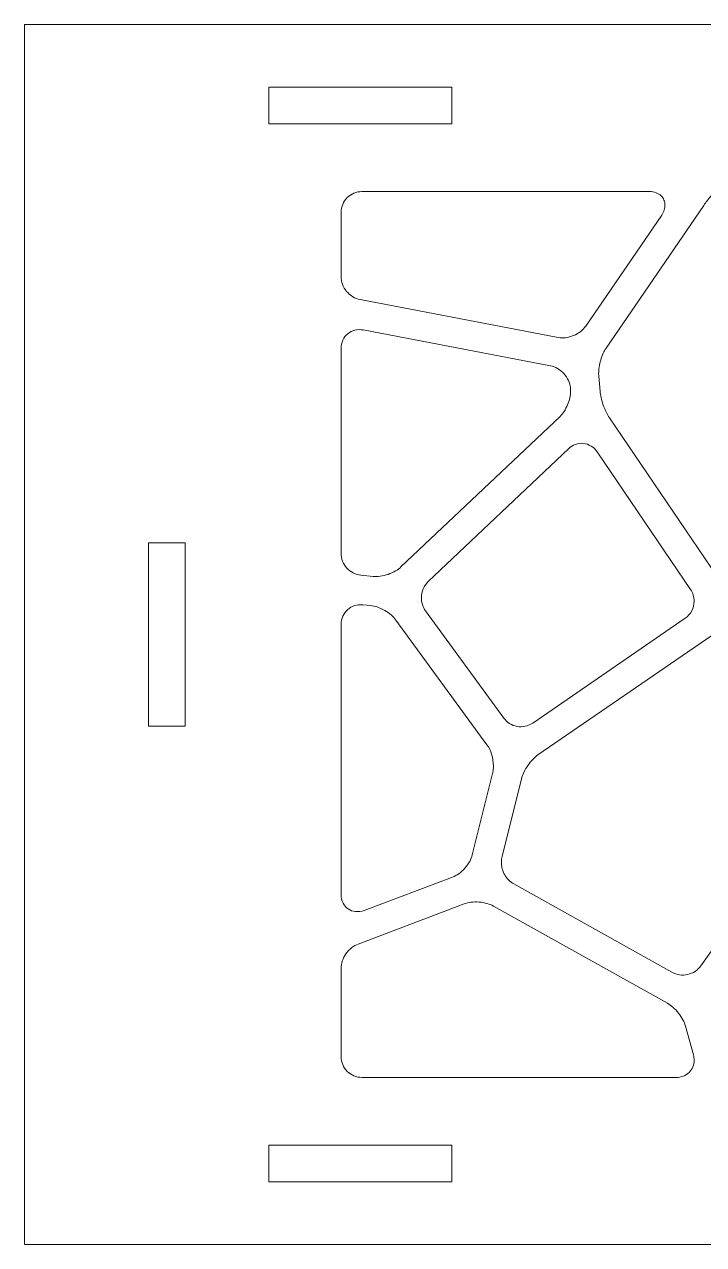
# Model space of a CAD drawing. Header units: millimetres. Extents: x -284 to 276, y -198 to 232.
# Drawn here: x -274.2 to -218.6, y -198 to -98 of the extents above; entities that cross this region are included whole.
import ezdxf

# ---------------------------------------------------------------- set-up
doc = ezdxf.new("R2010")
doc.units = ezdxf.units.MM
doc.header["$MEASUREMENT"] = 0
doc.layers.add('Layer 1', color=7, linetype='Continuous')

msp = doc.modelspace()

# ---------------------------------------------------------------- linework, layer by layer
at = {"layer": 'Layer 1', "color": 1, "lineweight": 9}
for points, knots in [([(-274.1577, -97.9887), (-274.1577, -97.9887), (-274.1577, -197.9897), (-274.1577, -197.9897), (-274.1577, -197.9897), (-274.1577, -197.9897), (68.8423, -197.9897), (68.8423, -197.9897), (68.8423, -197.9897), (68.8423, -197.9897), (68.8423, -189.8336), (68.8423, -189.8336), (68.8423, -189.8336), (68.8423, -189.8336), (63.0613, -162.9887), (63.0613, -162.9887), (63.0613, -162.9887), (63.0613, -162.9887), (37.9013, -162.9887), (37.9013, -162.9887), (37.9013, -162.9887), (37.9013, -162.9887), (37.9013, -132.9896), (37.9013, -132.9896), (37.9013, -132.9896), (37.9013, -132.9896), (57.6423, -132.9896), (57.6423, -132.9896), (57.6423, -132.9896), (57.6423, -132.9896), (51.8613, -106.1327), (51.8613, -106.1327), (51.8613, -106.1327), (51.8613, -106.1327), (51.8613, -97.9887), (51.8613, -97.9887), (51.8613, -97.9887), (51.8613, -97.9887), (-274.1577, -97.9887), (-274.1577, -97.9887)], [0, 0, 0, 0, 0.09090909, 0.09090909, 0.09090909, 0.09090909, 0.18181818, 0.18181818, 0.18181818, 0.18181818, 0.27272727, 0.27272727, 0.27272727, 0.27272727, 0.36363636, 0.36363636, 0.36363636, 0.36363636, 0.45454545, 0.45454545, 0.45454545, 0.45454545, 0.54545455, 0.54545455, 0.54545455, 0.54545455, 0.63636364, 0.63636364, 0.63636364, 0.63636364, 0.72727273, 0.72727273, 0.72727273, 0.72727273, 0.81818182, 0.81818182, 0.81818182, 0.81818182, 1, 1, 1, 1]), ([(-254.1577, -103.1386), (-254.1577, -103.1386), (-239.1577, -103.1386), (-239.1577, -103.1386), (-239.1577, -103.1386), (-239.1577, -103.1386), (-239.1577, -106.1387), (-239.1577, -106.1387), (-239.1577, -106.1387), (-239.1577, -106.1387), (-254.1577, -106.1387), (-254.1577, -106.1387), (-254.1577, -106.1387), (-254.1577, -106.1387), (-254.1577, -103.1386), (-254.1577, -103.1386)], [0, 0, 0, 0, 0.2, 0.2, 0.2, 0.2, 0.4, 0.4, 0.4, 0.4, 0.6, 0.6, 0.6, 0.6, 1, 1, 1, 1]), ([(-246.5277, -111.6897), (-246.5277, -111.6897), (-222.9947, -111.6897), (-222.9947, -111.6897), (-222.9947, -111.6897), (-222.8034, -111.6896), (-222.6136, -111.7233), (-222.434, -111.7895), (-222.434, -111.7895), (-222.2805, -111.846), (-222.1405, -111.9341), (-222.0229, -112.0478), (-222.0229, -112.0478), (-221.9245, -112.1428), (-221.8471, -112.2575), (-221.7955, -112.3841), (-221.7955, -112.3841), (-221.7402, -112.52), (-221.7118, -112.6653), (-221.7118, -112.8118), (-221.7118, -112.8118), (-221.7118, -112.9425), (-221.7331, -113.0723), (-221.7748, -113.1962), (-221.7748, -113.1962), (-221.8243, -113.3428), (-221.8937, -113.4821), (-221.9809, -113.6099), (-221.9809, -113.6099), (-221.9809, -113.6099), (-228.1997, -122.7116), (-228.1997, -122.7116), (-228.1997, -122.7116), (-228.3138, -122.8786), (-228.4529, -123.0272), (-228.6121, -123.1519), (-228.6121, -123.1519), (-228.7906, -123.2916), (-228.9874, -123.4064), (-229.197, -123.4929), (-229.197, -123.4929), (-229.4067, -123.5794), (-229.6273, -123.6368), (-229.8525, -123.6634), (-229.8525, -123.6634), (-230.0534, -123.6871), (-230.2567, -123.6798), (-230.4554, -123.6418), (-230.4554, -123.6418), (-230.4554, -123.6418), (-246.6767, -120.5387), (-246.6767, -120.5387), (-246.6767, -120.5387), (-246.8859, -120.4987), (-247.0864, -120.4215), (-247.2686, -120.3111), (-247.2686, -120.3111), (-247.462, -120.1938), (-247.6345, -120.0448), (-247.7787, -119.8704), (-247.7787, -119.8704), (-247.9228, -119.6962), (-248.0368, -119.4987), (-248.1157, -119.2868), (-248.1157, -119.2868), (-248.1899, -119.0873), (-248.228, -118.876), (-248.228, -118.6631), (-248.228, -118.6631), (-248.228, -118.6631), (-248.2277, -113.3897), (-248.2277, -113.3897), (-248.2277, -113.3897), (-248.2281, -112.9391), (-248.0494, -112.5068), (-247.731, -112.1879), (-247.731, -112.1879), (-247.4127, -111.869), (-246.9785, -111.6897), (-246.5279, -111.6893), (-246.5279, -111.6893), (-246.5279, -111.6893), (-246.5277, -111.6897), (-246.5277, -111.6897)], [0, 0, 0, 0, 0.04545455, 0.04545455, 0.04545455, 0.04545455, 0.09090909, 0.09090909, 0.09090909, 0.09090909, 0.13636364, 0.13636364, 0.13636364, 0.13636364, 0.18181818, 0.18181818, 0.18181818, 0.18181818, 0.22727273, 0.22727273, 0.22727273, 0.22727273, 0.27272727, 0.27272727, 0.27272727, 0.27272727, 0.31818182, 0.31818182, 0.31818182, 0.31818182, 0.36363636, 0.36363636, 0.36363636, 0.36363636, 0.40909091, 0.40909091, 0.40909091, 0.40909091, 0.45454545, 0.45454545, 0.45454545, 0.45454545, 0.5, 0.5, 0.5, 0.5, 0.54545455, 0.54545455, 0.54545455, 0.54545455, 0.59090909, 0.59090909, 0.59090909, 0.59090909, 0.63636364, 0.63636364, 0.63636364, 0.63636364, 0.68181818, 0.68181818, 0.68181818, 0.68181818, 0.72727273, 0.72727273, 0.72727273, 0.72727273, 0.77272727, 0.77272727, 0.77272727, 0.77272727, 0.81818182, 0.81818182, 0.81818182, 0.81818182, 0.86363636, 0.86363636, 0.86363636, 0.86363636, 0.90909091, 0.90909091, 0.90909091, 0.90909091, 1, 1, 1, 1]), ([(-226.2607, -130.2257), (-226.3545, -130.0868), (-226.4383, -129.9415), (-226.5114, -129.7909), (-226.5114, -129.7909), (-226.6062, -129.5955), (-226.6901, -129.3949), (-226.7628, -129.1904), (-226.7628, -129.1904), (-226.8355, -128.9855), (-226.8968, -128.7769), (-226.9464, -128.5653), (-226.9464, -128.5653), (-226.9847, -128.4024), (-227.0112, -128.2367), (-227.0258, -128.0698), (-227.0258, -128.0698), (-227.0258, -128.0698), (-227.1347, -126.8107), (-227.1347, -126.8107), (-227.1347, -126.8107), (-227.1378, -126.7748), (-227.1401, -126.7387), (-227.1416, -126.7026), (-227.1416, -126.7026), (-227.1432, -126.6653), (-227.144, -126.6278), (-227.144, -126.5903), (-227.144, -126.5903), (-227.144, -126.4174), (-227.1307, -126.2447), (-227.1041, -126.074), (-227.1041, -126.074), (-227.074, -125.8798), (-227.0307, -125.6878), (-226.9747, -125.4996), (-226.9747, -125.4996), (-226.9176, -125.308), (-226.8477, -125.1206), (-226.7653, -124.9387), (-226.7653, -124.9387), (-226.7013, -124.7973), (-226.6251, -124.6616), (-226.5376, -124.5336), (-226.5376, -124.5336), (-226.5376, -124.5336), (-218.5347, -112.8207), (-218.5347, -112.8207), (-218.5347, -112.8207), (-218.362, -112.5677), (-218.1743, -112.325), (-217.9727, -112.0944), (-217.9727, -112.0944), (-217.8841, -111.993), (-217.782, -111.9043), (-217.6693, -111.8307), (-217.6693, -111.8307), (-217.599, -111.7848), (-217.5229, -111.7486), (-217.4429, -111.7233), (-217.4429, -111.7233), (-217.3714, -111.7007), (-217.2968, -111.6892), (-217.2218, -111.6892), (-217.2218, -111.6892), (-217.1551, -111.6892), (-217.0888, -111.6985), (-217.0247, -111.717), (-217.0247, -111.717), (-216.9463, -111.7395), (-216.8707, -111.7709), (-216.7994, -111.8107), (-216.7994, -111.8107), (-216.6869, -111.8731), (-216.582, -111.9485), (-216.4866, -112.0347), (-216.4866, -112.0347), (-216.2678, -112.2329), (-216.0589, -112.4416), (-215.8607, -112.6605), (-215.8607, -112.6605), (-215.8607, -112.6605), (-199.8587, -130.3237), (-199.8587, -130.3237), (-199.8587, -130.3237), (-199.7036, -130.4949), (-199.5826, -130.6945), (-199.5023, -130.9111), (-199.5023, -130.9111), (-199.4163, -131.1428), (-199.3723, -131.3881), (-199.3723, -131.6353), (-199.3723, -131.6353), (-199.3723, -131.8405), (-199.4031, -132.0447), (-199.4638, -132.2408), (-199.4638, -132.2408), (-199.5207, -132.4247), (-199.6068, -132.5983), (-199.7187, -132.755), (-199.7187, -132.755), (-199.7187, -132.755), (-209.1697, -145.9677), (-209.1697, -145.9677), (-209.1697, -145.9677), (-209.2899, -146.136), (-209.4378, -146.2828), (-209.6072, -146.4018), (-209.6072, -146.4018), (-209.7939, -146.5326), (-209.9997, -146.634), (-210.2172, -146.7023), (-210.2172, -146.7023), (-210.4347, -146.7706), (-210.6615, -146.8051), (-210.8894, -146.8045), (-210.8894, -146.8045), (-211.0964, -146.8039), (-211.3019, -146.7682), (-211.4969, -146.6989), (-211.4969, -146.6989), (-211.4969, -146.6989), (-215.0767, -145.4277), (-215.0767, -145.4277), (-215.0767, -145.4277), (-215.2403, -145.3694), (-215.3985, -145.2966), (-215.5493, -145.2104), (-215.5493, -145.2104), (-215.7415, -145.1005), (-215.9259, -144.9775), (-216.1011, -144.8421), (-216.1011, -144.8421), (-216.2761, -144.7068), (-216.4414, -144.5597), (-216.5959, -144.4014), (-216.5959, -144.4014), (-216.7174, -144.2769), (-216.8277, -144.1419), (-216.9254, -143.998), (-216.9254, -143.998), (-216.9254, -143.998), (-226.2607, -130.2257), (-226.2607, -130.2257)], [0, 0, 0, 0, 0.02702703, 0.02702703, 0.02702703, 0.02702703, 0.05405405, 0.05405405, 0.05405405, 0.05405405, 0.08108108, 0.08108108, 0.08108108, 0.08108108, 0.10810811, 0.10810811, 0.10810811, 0.10810811, 0.13513514, 0.13513514, 0.13513514, 0.13513514, 0.16216216, 0.16216216, 0.16216216, 0.16216216, 0.18918919, 0.18918919, 0.18918919, 0.18918919, 0.21621622, 0.21621622, 0.21621622, 0.21621622, 0.24324324, 0.24324324, 0.24324324, 0.24324324, 0.27027027, 0.27027027, 0.27027027, 0.27027027, 0.2972973, 0.2972973, 0.2972973, 0.2972973, 0.32432432, 0.32432432, 0.32432432, 0.32432432, 0.35135135, 0.35135135, 0.35135135, 0.35135135, 0.37837838, 0.37837838, 0.37837838, 0.37837838, 0.40540541, 0.40540541, 0.40540541, 0.40540541, 0.43243243, 0.43243243, 0.43243243, 0.43243243, 0.45945946, 0.45945946, 0.45945946, 0.45945946, 0.48648649, 0.48648649, 0.48648649, 0.48648649, 0.51351351, 0.51351351, 0.51351351, 0.51351351, 0.54054054, 0.54054054, 0.54054054, 0.54054054, 0.56756757, 0.56756757, 0.56756757, 0.56756757, 0.59459459, 0.59459459, 0.59459459, 0.59459459, 0.62162162, 0.62162162, 0.62162162, 0.62162162, 0.64864865, 0.64864865, 0.64864865, 0.64864865, 0.67567568, 0.67567568, 0.67567568, 0.67567568, 0.7027027, 0.7027027, 0.7027027, 0.7027027, 0.72972973, 0.72972973, 0.72972973, 0.72972973, 0.75675676, 0.75675676, 0.75675676, 0.75675676, 0.78378378, 0.78378378, 0.78378378, 0.78378378, 0.81081081, 0.81081081, 0.81081081, 0.81081081, 0.83783784, 0.83783784, 0.83783784, 0.83783784, 0.86486486, 0.86486486, 0.86486486, 0.86486486, 0.89189189, 0.89189189, 0.89189189, 0.89189189, 0.91891892, 0.91891892, 0.91891892, 0.91891892, 0.94594595, 0.94594595, 0.94594595, 0.94594595, 1, 1, 1, 1]), ([(-246.4137, -123.0327), (-246.4137, -123.0327), (-231.0947, -125.9627), (-231.0947, -125.9627), (-231.0947, -125.9627), (-230.8912, -126.0016), (-230.6957, -126.0752), (-230.5168, -126.1798), (-230.5168, -126.1798), (-230.3199, -126.2947), (-230.142, -126.4394), (-229.9892, -126.6087), (-229.9892, -126.6087), (-229.8365, -126.7779), (-229.7107, -126.9697), (-229.6165, -127.1772), (-229.6165, -127.1772), (-229.5308, -127.3658), (-229.4778, -127.5678), (-229.4598, -127.7741), (-229.4598, -127.7741), (-229.4598, -127.7741), (-229.4527, -127.8557), (-229.4527, -127.8557), (-229.4527, -127.8557), (-229.4501, -127.8851), (-229.4482, -127.9145), (-229.447, -127.944), (-229.447, -127.944), (-229.4457, -127.976), (-229.445, -128.0079), (-229.445, -128.0397), (-229.445, -128.0397), (-229.445, -128.2229), (-229.4643, -128.4056), (-229.5024, -128.5848), (-229.5024, -128.5848), (-229.5452, -128.7852), (-229.6066, -128.9812), (-229.686, -129.1703), (-229.686, -129.1703), (-229.7661, -129.3612), (-229.864, -129.5442), (-229.9784, -129.717), (-229.9784, -129.717), (-230.073, -129.8599), (-230.1836, -129.9916), (-230.3079, -130.1096), (-230.3079, -130.1096), (-230.3079, -130.1096), (-243.3267, -142.4486), (-243.3267, -142.4486), (-243.3267, -142.4486), (-243.4612, -142.5762), (-243.6102, -142.6873), (-243.7708, -142.7799), (-243.7708, -142.7799), (-243.9664, -142.8926), (-244.1726, -142.9863), (-244.3863, -143.0595), (-244.3863, -143.0595), (-244.6, -143.1328), (-244.8204, -143.1852), (-245.0442, -143.2161), (-245.0442, -143.2161), (-245.2278, -143.2415), (-245.4139, -143.2451), (-245.5984, -143.2269), (-245.5984, -143.2269), (-245.5984, -143.2269), (-246.6017, -143.1277), (-246.6017, -143.1277), (-246.6017, -143.1277), (-247.047, -143.0837), (-247.4603, -142.8756), (-247.7608, -142.5441), (-247.7608, -142.5441), (-248.0614, -142.2125), (-248.2279, -141.7807), (-248.228, -141.3332), (-248.228, -141.3332), (-248.228, -141.3332), (-248.2277, -124.5317), (-248.2277, -124.5317), (-248.2277, -124.5317), (-248.2278, -124.2997), (-248.178, -124.0705), (-248.0819, -123.8594), (-248.0819, -123.8594), (-247.9906, -123.6591), (-247.855, -123.482), (-247.6854, -123.3414), (-247.6854, -123.3414), (-247.5159, -123.2013), (-247.3166, -123.1015), (-247.1029, -123.0496), (-247.1029, -123.0496), (-246.8771, -122.9947), (-246.6421, -122.9891), (-246.414, -123.0328), (-246.414, -123.0328), (-246.414, -123.0328), (-246.4137, -123.0327), (-246.4137, -123.0327)], [0, 0, 0, 0, 0.03703704, 0.03703704, 0.03703704, 0.03703704, 0.07407407, 0.07407407, 0.07407407, 0.07407407, 0.11111111, 0.11111111, 0.11111111, 0.11111111, 0.14814815, 0.14814815, 0.14814815, 0.14814815, 0.18518519, 0.18518519, 0.18518519, 0.18518519, 0.22222222, 0.22222222, 0.22222222, 0.22222222, 0.25925926, 0.25925926, 0.25925926, 0.25925926, 0.2962963, 0.2962963, 0.2962963, 0.2962963, 0.33333333, 0.33333333, 0.33333333, 0.33333333, 0.37037037, 0.37037037, 0.37037037, 0.37037037, 0.40740741, 0.40740741, 0.40740741, 0.40740741, 0.44444444, 0.44444444, 0.44444444, 0.44444444, 0.48148148, 0.48148148, 0.48148148, 0.48148148, 0.51851852, 0.51851852, 0.51851852, 0.51851852, 0.55555556, 0.55555556, 0.55555556, 0.55555556, 0.59259259, 0.59259259, 0.59259259, 0.59259259, 0.62962963, 0.62962963, 0.62962963, 0.62962963, 0.66666667, 0.66666667, 0.66666667, 0.66666667, 0.7037037, 0.7037037, 0.7037037, 0.7037037, 0.74074074, 0.74074074, 0.74074074, 0.74074074, 0.77777778, 0.77777778, 0.77777778, 0.77777778, 0.81481481, 0.81481481, 0.81481481, 0.81481481, 0.85185185, 0.85185185, 0.85185185, 0.85185185, 0.88888889, 0.88888889, 0.88888889, 0.88888889, 0.92592593, 0.92592593, 0.92592593, 0.92592593, 1, 1, 1, 1]), ([(-229.6167, -132.7607), (-229.449, -132.6017), (-229.2493, -132.4801), (-229.0311, -132.4041), (-229.0311, -132.4041), (-228.8228, -132.3314), (-228.6009, -132.3061), (-228.3816, -132.3298), (-228.3816, -132.3298), (-228.1623, -132.3537), (-227.9511, -132.426), (-227.7633, -132.5418), (-227.7633, -132.5418), (-227.5666, -132.6629), (-227.3978, -132.8244), (-227.2682, -133.0156), (-227.2682, -133.0156), (-227.2682, -133.0156), (-219.6207, -144.2986), (-219.6207, -144.2986), (-219.6207, -144.2986), (-219.43, -144.5803), (-219.3282, -144.9128), (-219.3283, -145.2528), (-219.3283, -145.2528), (-219.3283, -145.5309), (-219.3957, -145.805), (-219.5248, -146.0513), (-219.5248, -146.0513), (-219.6529, -146.296), (-219.839, -146.5056), (-220.0666, -146.6621), (-220.0666, -146.6621), (-220.0666, -146.6621), (-232.5397, -155.2427), (-232.5397, -155.2427), (-232.5397, -155.2427), (-232.9102, -155.498), (-233.366, -155.5985), (-233.8096, -155.523), (-233.8096, -155.523), (-234.2532, -155.4473), (-234.6499, -155.2011), (-234.915, -154.8374), (-234.915, -154.8374), (-234.915, -154.8374), (-241.3147, -146.0556), (-241.3147, -146.0556), (-241.3147, -146.0556), (-241.4252, -145.9042), (-241.5106, -145.7359), (-241.5675, -145.5571), (-241.5675, -145.5571), (-241.6268, -145.3712), (-241.657, -145.1771), (-241.657, -144.9819), (-241.657, -144.9819), (-241.657, -144.9819), (-241.6567, -144.9816), (-241.6567, -144.9816), (-241.6567, -144.9816), (-241.6568, -144.7262), (-241.606, -144.4733), (-241.5073, -144.2376), (-241.5073, -144.2376), (-241.4125, -144.0118), (-241.2717, -143.8079), (-241.0939, -143.6392), (-241.0939, -143.6392), (-241.0939, -143.6392), (-229.6167, -132.7607), (-229.6167, -132.7607)], [0, 0, 0, 0, 0.05263158, 0.05263158, 0.05263158, 0.05263158, 0.10526316, 0.10526316, 0.10526316, 0.10526316, 0.15789474, 0.15789474, 0.15789474, 0.15789474, 0.21052632, 0.21052632, 0.21052632, 0.21052632, 0.26315789, 0.26315789, 0.26315789, 0.26315789, 0.31578947, 0.31578947, 0.31578947, 0.31578947, 0.36842105, 0.36842105, 0.36842105, 0.36842105, 0.42105263, 0.42105263, 0.42105263, 0.42105263, 0.47368421, 0.47368421, 0.47368421, 0.47368421, 0.52631579, 0.52631579, 0.52631579, 0.52631579, 0.57894737, 0.57894737, 0.57894737, 0.57894737, 0.63157895, 0.63157895, 0.63157895, 0.63157895, 0.68421053, 0.68421053, 0.68421053, 0.68421053, 0.73684211, 0.73684211, 0.73684211, 0.73684211, 0.78947368, 0.78947368, 0.78947368, 0.78947368, 0.84210526, 0.84210526, 0.84210526, 0.84210526, 0.89473684, 0.89473684, 0.89473684, 0.89473684, 1, 1, 1, 1]), ([(-261.0077, -140.4897), (-261.0077, -140.4897), (-261.0077, -155.4897), (-261.0077, -155.4897), (-261.0077, -155.4897), (-261.0077, -155.4897), (-264.0087, -155.4897), (-264.0087, -155.4897), (-264.0087, -155.4897), (-264.0087, -155.4897), (-264.0087, -140.4897), (-264.0087, -140.4897), (-264.0087, -140.4897), (-264.0087, -140.4897), (-261.0077, -140.4897), (-261.0077, -140.4897)], [0, 0, 0, 0, 0.2, 0.2, 0.2, 0.2, 0.4, 0.4, 0.4, 0.4, 0.6, 0.6, 0.6, 0.6, 1, 1, 1, 1]), ([(-243.7367, -146.8077), (-243.7367, -146.8077), (-236.2887, -157.0276), (-236.2887, -157.0276), (-236.2887, -157.0276), (-236.1182, -157.2615), (-235.9886, -157.5225), (-235.9055, -157.7998), (-235.9055, -157.7998), (-235.8091, -158.1214), (-235.7601, -158.4555), (-235.7601, -158.7913), (-235.7601, -158.7913), (-235.7601, -158.8975), (-235.7662, -159.0038), (-235.7783, -159.1093), (-235.7783, -159.1093), (-235.789, -159.203), (-235.8058, -159.296), (-235.8285, -159.3875), (-235.8285, -159.3875), (-235.8285, -159.3875), (-237.4937, -166.0547), (-237.4937, -166.0547), (-237.4937, -166.0547), (-237.5401, -166.24), (-237.6106, -166.4187), (-237.7034, -166.5858), (-237.7034, -166.5858), (-237.8136, -166.7842), (-237.9453, -166.9699), (-238.0961, -167.1394), (-238.0961, -167.1394), (-238.2469, -167.309), (-238.416, -167.4614), (-238.6002, -167.5939), (-238.6002, -167.5939), (-238.7554, -167.7055), (-238.9246, -167.7964), (-239.1034, -167.8641), (-239.1034, -167.8641), (-239.1034, -167.8641), (-246.3447, -170.6027), (-246.3447, -170.6027), (-246.3447, -170.6027), (-246.5702, -170.6879), (-246.8123, -170.7204), (-247.0523, -170.6976), (-247.0523, -170.6976), (-247.2673, -170.6775), (-247.4735, -170.6022), (-247.6512, -170.4795), (-247.6512, -170.4795), (-247.8288, -170.3568), (-247.972, -170.1904), (-248.067, -169.9966), (-248.067, -169.9966), (-248.1729, -169.7802), (-248.228, -169.5425), (-248.228, -169.3017), (-248.228, -169.3017), (-248.228, -169.3017), (-248.2277, -147.1517), (-248.2277, -147.1517), (-248.2277, -147.1517), (-248.2278, -146.9239), (-248.1809, -146.6987), (-248.0899, -146.49), (-248.0899, -146.49), (-248.0011, -146.2866), (-247.8702, -146.1044), (-247.7058, -145.9555), (-247.7058, -145.9555), (-247.5414, -145.8064), (-247.3471, -145.6939), (-247.136, -145.6254), (-247.136, -145.6254), (-246.9195, -145.5553), (-246.6906, -145.5306), (-246.4641, -145.5529), (-246.4641, -145.5529), (-246.4641, -145.5529), (-245.8177, -145.6166), (-245.8177, -145.6166), (-245.8177, -145.6166), (-245.6339, -145.6349), (-245.4529, -145.6744), (-245.2782, -145.7343), (-245.2782, -145.7343), (-245.0648, -145.8075), (-244.8587, -145.9008), (-244.6629, -146.013), (-244.6629, -146.013), (-244.4671, -146.125), (-244.2823, -146.2555), (-244.111, -146.4025), (-244.111, -146.4025), (-243.971, -146.5225), (-243.8454, -146.6586), (-243.7367, -146.8078), (-243.7367, -146.8078), (-243.7367, -146.8078), (-243.7367, -146.8077), (-243.7367, -146.8077)], [0, 0, 0, 0, 0.03703704, 0.03703704, 0.03703704, 0.03703704, 0.07407407, 0.07407407, 0.07407407, 0.07407407, 0.11111111, 0.11111111, 0.11111111, 0.11111111, 0.14814815, 0.14814815, 0.14814815, 0.14814815, 0.18518519, 0.18518519, 0.18518519, 0.18518519, 0.22222222, 0.22222222, 0.22222222, 0.22222222, 0.25925926, 0.25925926, 0.25925926, 0.25925926, 0.2962963, 0.2962963, 0.2962963, 0.2962963, 0.33333333, 0.33333333, 0.33333333, 0.33333333, 0.37037037, 0.37037037, 0.37037037, 0.37037037, 0.40740741, 0.40740741, 0.40740741, 0.40740741, 0.44444444, 0.44444444, 0.44444444, 0.44444444, 0.48148148, 0.48148148, 0.48148148, 0.48148148, 0.51851852, 0.51851852, 0.51851852, 0.51851852, 0.55555556, 0.55555556, 0.55555556, 0.55555556, 0.59259259, 0.59259259, 0.59259259, 0.59259259, 0.62962963, 0.62962963, 0.62962963, 0.62962963, 0.66666667, 0.66666667, 0.66666667, 0.66666667, 0.7037037, 0.7037037, 0.7037037, 0.7037037, 0.74074074, 0.74074074, 0.74074074, 0.74074074, 0.77777778, 0.77777778, 0.77777778, 0.77777778, 0.81481481, 0.81481481, 0.81481481, 0.81481481, 0.85185185, 0.85185185, 0.85185185, 0.85185185, 0.88888889, 0.88888889, 0.88888889, 0.88888889, 0.92592593, 0.92592593, 0.92592593, 0.92592593, 1, 1, 1, 1]), ([(-217.9507, -148.1196), (-217.7941, -148.0119), (-217.6242, -147.9248), (-217.4453, -147.8606), (-217.4453, -147.8606), (-217.232, -147.7838), (-217.0109, -147.73), (-216.7861, -147.7005), (-216.7861, -147.7005), (-216.5613, -147.6709), (-216.3339, -147.6657), (-216.1079, -147.6847), (-216.1079, -147.6847), (-215.9186, -147.7008), (-215.7321, -147.7409), (-215.5532, -147.8045), (-215.5532, -147.8045), (-215.5532, -147.8045), (-211.6347, -149.1966), (-211.6347, -149.1966), (-211.6347, -149.1966), (-211.4663, -149.2564), (-211.3044, -149.3332), (-211.1515, -149.4257), (-211.1515, -149.4257), (-210.9602, -149.5415), (-210.7786, -149.6726), (-210.6084, -149.8177), (-210.6084, -149.8177), (-210.4382, -149.9628), (-210.28, -150.1216), (-210.1353, -150.2922), (-210.1353, -150.2922), (-210.0199, -150.4284), (-209.9185, -150.576), (-209.8329, -150.7326), (-209.8329, -150.7326), (-209.8329, -150.7326), (-206.8587, -156.1717), (-206.8587, -156.1717), (-206.8587, -156.1717), (-206.7746, -156.3255), (-206.7113, -156.49), (-206.6706, -156.6605), (-206.6706, -156.6605), (-206.6244, -156.8542), (-206.6011, -157.0528), (-206.6011, -157.252), (-206.6011, -157.252), (-206.6011, -157.5072), (-206.638, -157.7612), (-206.7107, -158.0059), (-206.7107, -158.0059), (-206.7745, -158.2204), (-206.8733, -158.4232), (-207.0032, -158.6055), (-207.0032, -158.6055), (-207.0032, -158.6055), (-218.7737, -175.1377), (-218.7737, -175.1377), (-218.7737, -175.1377), (-219.0331, -175.5019), (-219.4181, -175.7578), (-219.8545, -175.8559), (-219.8545, -175.8559), (-220.2908, -175.9541), (-220.7483, -175.8876), (-221.1387, -175.6694), (-221.1387, -175.6694), (-221.1387, -175.6694), (-234.0867, -168.4306), (-234.0867, -168.4306), (-234.0867, -168.4306), (-234.3963, -168.2574), (-234.6529, -168.0028), (-234.8285, -167.6946), (-234.8285, -167.6946), (-235.0121, -167.3725), (-235.1087, -167.0078), (-235.1087, -166.6368), (-235.1087, -166.6368), (-235.1087, -166.6368), (-235.1087, -166.6367), (-235.1087, -166.6367), (-235.1087, -166.6367), (-235.1087, -166.5605), (-235.1041, -166.4843), (-235.095, -166.4087), (-235.095, -166.4087), (-235.0862, -166.3357), (-235.0729, -166.2634), (-235.0551, -166.1921), (-235.0551, -166.1921), (-235.0551, -166.1921), (-233.4597, -159.8047), (-233.4597, -159.8047), (-233.4597, -159.8047), (-233.4164, -159.6317), (-233.3558, -159.4636), (-233.2788, -159.3029), (-233.2788, -159.3029), (-233.1824, -159.1013), (-233.0698, -158.9077), (-232.9424, -158.724), (-232.9424, -158.724), (-232.815, -158.5403), (-232.673, -158.3672), (-232.5179, -158.2063), (-232.5179, -158.2063), (-232.3942, -158.0779), (-232.2577, -157.9622), (-232.1108, -157.8611), (-232.1108, -157.8611), (-232.1108, -157.8611), (-217.9507, -148.1196), (-217.9507, -148.1196)], [0, 0, 0, 0, 0.03333333, 0.03333333, 0.03333333, 0.03333333, 0.06666667, 0.06666667, 0.06666667, 0.06666667, 0.1, 0.1, 0.1, 0.1, 0.13333333, 0.13333333, 0.13333333, 0.13333333, 0.16666667, 0.16666667, 0.16666667, 0.16666667, 0.2, 0.2, 0.2, 0.2, 0.23333333, 0.23333333, 0.23333333, 0.23333333, 0.26666667, 0.26666667, 0.26666667, 0.26666667, 0.3, 0.3, 0.3, 0.3, 0.33333333, 0.33333333, 0.33333333, 0.33333333, 0.36666667, 0.36666667, 0.36666667, 0.36666667, 0.4, 0.4, 0.4, 0.4, 0.43333333, 0.43333333, 0.43333333, 0.43333333, 0.46666667, 0.46666667, 0.46666667, 0.46666667, 0.5, 0.5, 0.5, 0.5, 0.53333333, 0.53333333, 0.53333333, 0.53333333, 0.56666667, 0.56666667, 0.56666667, 0.56666667, 0.6, 0.6, 0.6, 0.6, 0.63333333, 0.63333333, 0.63333333, 0.63333333, 0.66666667, 0.66666667, 0.66666667, 0.66666667, 0.7, 0.7, 0.7, 0.7, 0.73333333, 0.73333333, 0.73333333, 0.73333333, 0.76666667, 0.76666667, 0.76666667, 0.76666667, 0.8, 0.8, 0.8, 0.8, 0.83333333, 0.83333333, 0.83333333, 0.83333333, 0.86666667, 0.86666667, 0.86666667, 0.86666667, 0.9, 0.9, 0.9, 0.9, 0.93333333, 0.93333333, 0.93333333, 0.93333333, 1, 1, 1, 1]), ([(-246.8397, -173.3556), (-246.8397, -173.3556), (-238.1517, -170.0697), (-238.1517, -170.0697), (-238.1517, -170.0697), (-237.9776, -170.0039), (-237.7963, -169.9592), (-237.6116, -169.9366), (-237.6116, -169.9366), (-237.3872, -169.909), (-237.1606, -169.9036), (-236.9351, -169.9203), (-236.9351, -169.9203), (-236.7096, -169.937), (-236.4863, -169.976), (-236.2684, -170.0364), (-236.2684, -170.0364), (-236.0891, -170.0862), (-235.9165, -170.1571), (-235.7541, -170.2481), (-235.7541, -170.2481), (-235.7541, -170.2481), (-221.5137, -178.2087), (-221.5137, -178.2087), (-221.5137, -178.2087), (-221.355, -178.2975), (-221.2064, -178.4034), (-221.0707, -178.5245), (-221.0707, -178.5245), (-220.9029, -178.6742), (-220.7487, -178.8383), (-220.6097, -179.015), (-220.6097, -179.015), (-220.4708, -179.192), (-220.3477, -179.3807), (-220.2419, -179.5792), (-220.2419, -179.5792), (-220.1565, -179.7395), (-220.0889, -179.9088), (-220.0403, -180.0839), (-220.0403, -180.0839), (-220.0403, -180.0839), (-219.3857, -182.4377), (-219.3857, -182.4377), (-219.3857, -182.4377), (-219.3654, -182.5099), (-219.35, -182.5836), (-219.3395, -182.658), (-219.3395, -182.658), (-219.3295, -182.7294), (-219.3245, -182.8013), (-219.3245, -182.8733), (-219.3245, -182.8733), (-219.3245, -183.0634), (-219.3621, -183.2519), (-219.4351, -183.4274), (-219.4351, -183.4274), (-219.5063, -183.5989), (-219.6116, -183.7542), (-219.7445, -183.8838), (-219.7445, -183.8838), (-219.8763, -184.0123), (-220.0328, -184.1129), (-220.2045, -184.1792), (-220.2045, -184.1792), (-220.3919, -184.2517), (-220.5912, -184.289), (-220.7921, -184.289), (-220.7921, -184.289), (-220.7921, -184.289), (-246.5277, -184.2886), (-246.5277, -184.2886), (-246.5277, -184.2886), (-246.9783, -184.289), (-247.4106, -184.1102), (-247.7295, -183.7918), (-247.7295, -183.7918), (-248.0483, -183.4733), (-248.2277, -183.0391), (-248.228, -182.5885), (-248.228, -182.5885), (-248.228, -182.5885), (-248.2277, -175.3636), (-248.2277, -175.3636), (-248.2277, -175.3636), (-248.2278, -175.1585), (-248.1952, -174.9547), (-248.1313, -174.7598), (-248.1313, -174.7598), (-248.0606, -174.5449), (-247.9594, -174.3411), (-247.8308, -174.1549), (-247.8308, -174.1549), (-247.7021, -173.9687), (-247.5473, -173.8019), (-247.3711, -173.6598), (-247.3711, -173.6598), (-247.2114, -173.5309), (-247.0321, -173.4282), (-246.8401, -173.3556), (-246.8401, -173.3556), (-246.8401, -173.3556), (-246.8397, -173.3556), (-246.8397, -173.3556)], [0, 0, 0, 0, 0.03703704, 0.03703704, 0.03703704, 0.03703704, 0.07407407, 0.07407407, 0.07407407, 0.07407407, 0.11111111, 0.11111111, 0.11111111, 0.11111111, 0.14814815, 0.14814815, 0.14814815, 0.14814815, 0.18518519, 0.18518519, 0.18518519, 0.18518519, 0.22222222, 0.22222222, 0.22222222, 0.22222222, 0.25925926, 0.25925926, 0.25925926, 0.25925926, 0.2962963, 0.2962963, 0.2962963, 0.2962963, 0.33333333, 0.33333333, 0.33333333, 0.33333333, 0.37037037, 0.37037037, 0.37037037, 0.37037037, 0.40740741, 0.40740741, 0.40740741, 0.40740741, 0.44444444, 0.44444444, 0.44444444, 0.44444444, 0.48148148, 0.48148148, 0.48148148, 0.48148148, 0.51851852, 0.51851852, 0.51851852, 0.51851852, 0.55555556, 0.55555556, 0.55555556, 0.55555556, 0.59259259, 0.59259259, 0.59259259, 0.59259259, 0.62962963, 0.62962963, 0.62962963, 0.62962963, 0.66666667, 0.66666667, 0.66666667, 0.66666667, 0.7037037, 0.7037037, 0.7037037, 0.7037037, 0.74074074, 0.74074074, 0.74074074, 0.74074074, 0.77777778, 0.77777778, 0.77777778, 0.77777778, 0.81481481, 0.81481481, 0.81481481, 0.81481481, 0.85185185, 0.85185185, 0.85185185, 0.85185185, 0.88888889, 0.88888889, 0.88888889, 0.88888889, 0.92592593, 0.92592593, 0.92592593, 0.92592593, 1, 1, 1, 1]), ([(-254.1577, -189.8386), (-254.1577, -189.8386), (-239.1577, -189.8386), (-239.1577, -189.8386), (-239.1577, -189.8386), (-239.1577, -189.8386), (-239.1577, -192.8386), (-239.1577, -192.8386), (-239.1577, -192.8386), (-239.1577, -192.8386), (-254.1577, -192.8386), (-254.1577, -192.8386), (-254.1577, -192.8386), (-254.1577, -192.8386), (-254.1577, -189.8386), (-254.1577, -189.8386)], [0, 0, 0, 0, 0.2, 0.2, 0.2, 0.2, 0.4, 0.4, 0.4, 0.4, 0.6, 0.6, 0.6, 0.6, 1, 1, 1, 1])]:
    msp.add_open_spline(points, degree=3, knots=knots, dxfattribs=at)

doc.saveas('drawing.dxf')
